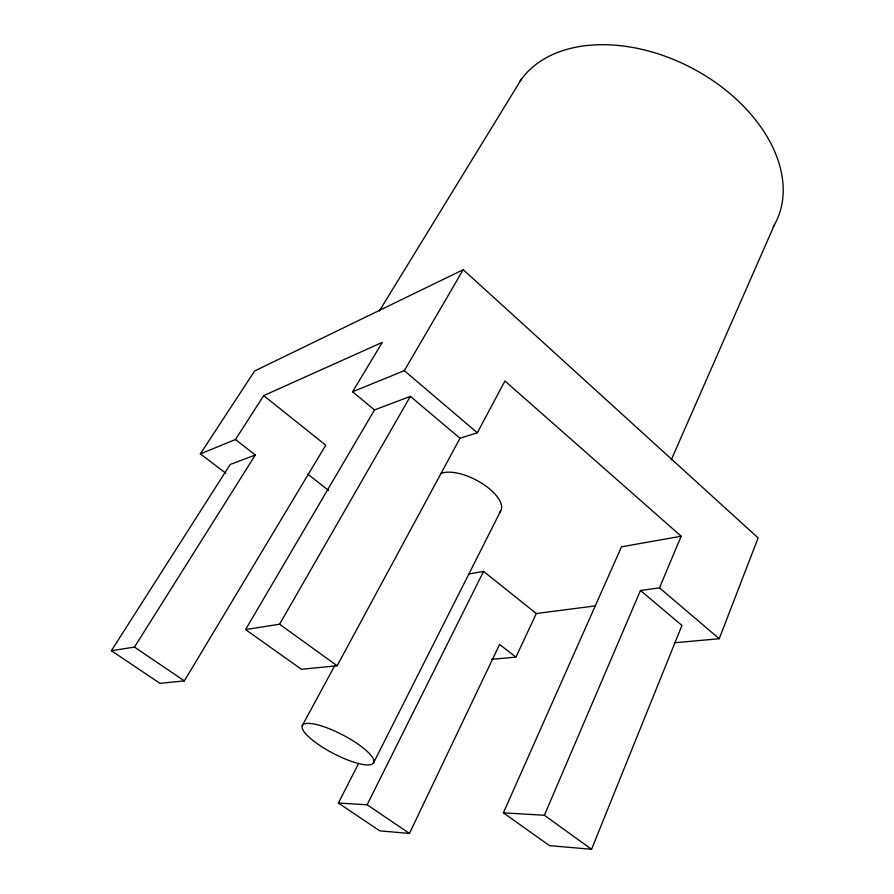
<?xml version="1.0" encoding="UTF-8"?>
<svg xmlns="http://www.w3.org/2000/svg" width="894" height="894" viewBox="0 0 894 894"><rect width="100%" height="100%" fill="white"/><g stroke="black" fill="none" stroke-linecap="round" stroke-linejoin="round"><path stroke-width="1.34" d="M674.221 642.797L719.234 638.729L758.123 537.931L463.248 269.697L254.622 370.988L200.368 453.873L225.757 473.194M503.378 812.836L549.542 845.646L591.56 849.3L681.943 625.442L640.484 590.476L544.379 815.261L503.378 812.836L621.486 546.826L681.161 536.21L659.47 587.861L640.484 590.476M671.249 459.885L774.483 224.685M491.532 659.325L515.927 657.124L536.311 613.53L595.471 605.864M358.673 763.308L338.379 803.069L379.794 830.861L409.452 833.443L499.59 644.451L515.927 657.124M338.379 803.069L367.132 804.768L483.576 571.378L536.311 613.53M373.48 763.018A40.219 10.382 27.6 0 0 325.204 727.18A40.219 10.382 27.6 0 0 315.236 742.244A40.219 10.382 27.6 0 0 373.48 763.018L500.629 511.066M460.019 438.261L410.357 396.377L374.508 409.933L245.571 629.588L301.434 669.293L337.139 665.762L460.019 438.261L477.307 432.785L504.942 380.989L681.161 536.21M302.217 725.738L334.647 665.829M245.571 629.588L279.576 624.224L410.357 396.377M374.508 409.933L352.549 391.773L404.311 370.652L463.248 269.697M235.457 439.557L255.338 454.979L230.183 464.489L111.381 650.731L159.959 683.329L184.365 680.904L325.74 445.212L263.696 395.617L235.457 439.557L200.368 453.873M352.549 391.773L382.308 342.368L263.696 395.617M379.279 311.112L521.291 79.41M111.381 650.731L134.469 647.088L255.338 454.979M468.624 574.037L483.576 571.378M134.469 647.088L184.365 680.904M367.132 804.768L409.452 833.443M279.576 624.224L337.139 665.762M544.379 815.261L591.56 849.3M307.804 474.155L328.623 490.46M404.311 370.652L477.307 432.785M659.47 587.861L719.234 638.729M440.396 473.775A36.173 15.779 27.6 0 1 483.207 484.19A36.173 15.779 27.6 0 1 499.31 512.687M519.738 81.667A146.203 98.686 27.6 0 1 698.952 71.922A146.203 98.686 27.6 0 1 773.12 227.02"/></g></svg>
